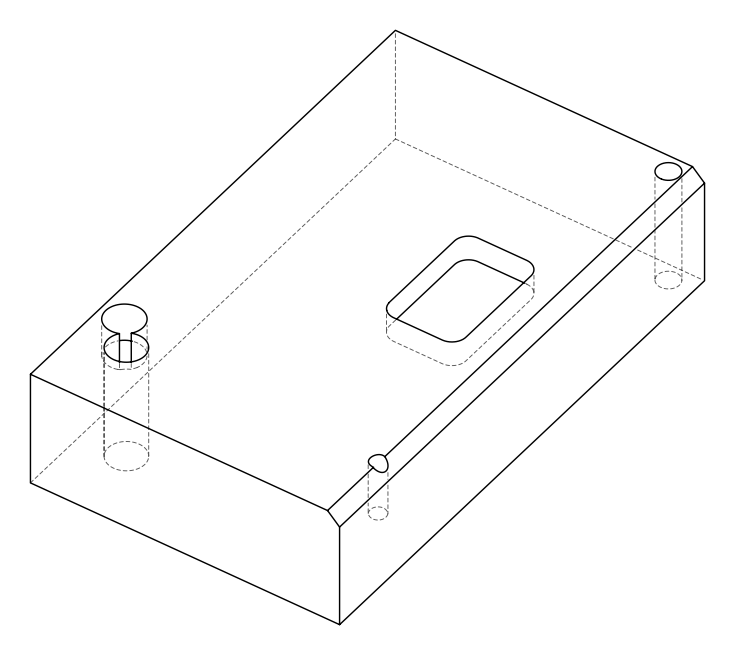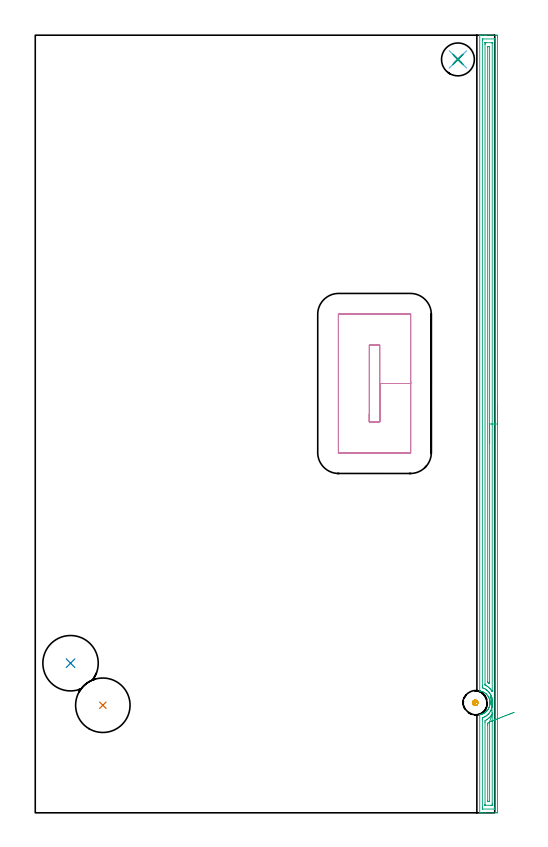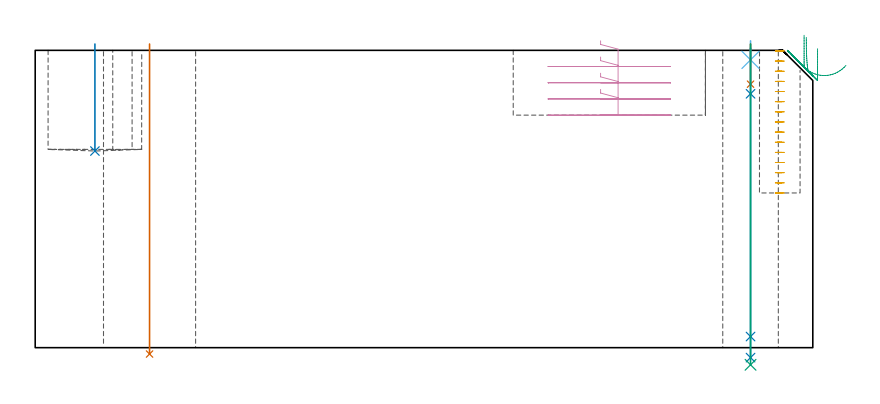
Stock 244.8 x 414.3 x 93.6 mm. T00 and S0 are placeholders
(PLAN: 9 operations, 8 tool changes, 19 min)
(1 INDEXABLE_INSERT_DRILL_THROUGH_HOLE_FROM_SOLID | STEP1HOLE_1 | NXT0302_029 | 0.39 min | 61772 mm3)
(2 INDEXABLE_INSERT_DRILL_BLIND_HOLE_FROM_SOLID | STEP1POCKET | NXT0302_030 | 0.14 min | 21253 mm3)
(3 AREA_MILL | FG_CHAMFER_SURFACE | UGT0205_001 | 13.45 min | 18699 mm3)
(4 MILL_RECTANGULAR_POCKET | POCKET_RECTANGULAR_STRAIGHT | UGT0201_105 | Follow Part, ap 5.5, ae 75% | 3.19 min | 116231 mm3)
(5 MILL_BLIND_HOLE_FROM_SOLID_MATERIAL | STEP1POCKET_1 | NXT0201_010 | Spiral | 0.81 min | 5646 mm3)
(6 SPOT_DRILL | STEP1HOLE | NXT0321_9005460120000 | 0.05 min | 178 mm3)
(7 DRILL_BLIND_HOLE_INTO_CENTER | STEP1HOLE | UGT0301_191 | 0.05 min | 281 mm3)
(8 GUN_DRILL_THROUGH_HOLE | STEP1HOLE | UGT0307_003 | 0.48 min | 3203 mm3)
(9 SPADE_DRILL_TO_ENLARGE_THROUGH_HOLE | STEP1HOLE | UGT0306_008 | 0.41 min | 18809 mm3)
(TOOL NXT0302_029 | Index. Insert Drill 29mm [880-D2900L32-05] | D29 PA176 FL145 Z2)
(TOOL NXT0302_030 | Index. Insert Drill 29.5mm [880-D2950L32-03] | D29.5 PA176 FL89 Z2)
(TOOL UGT0205_001 | Chamfer Mill 20 x 3 x 45 deg. | D20 FL50 Z2)
(TOOL UGT0201_105 | End Mill 22 mm | D22 FL25 Z2)
(TOOL NXT0201_010 | ENDMILL 10mm [2P460-1000-NA 1630] | D10 FL30 Z6)
(TOOL NXT0321_9005460120000 | NC Spot Drill, 142deg, 12mm, Carbide, Uncoated | D12 PA142 FL30 Z2)
(TOOL UGT0301_191 | Twist Drill 7.1 mm | D7.1 PA118 FL66 Z2)
(TOOL UGT0307_003 | Gun Drill 7 mm | D7 PA130 FL24 Z1)
(TOOL UGT0306_008 | Spade Drill 17.5mm | D17.5 PA132 FL10 Z2)
(OP 1 INDEXABLE_INSERT_DRILL_THROUGH_HOLE_FROM_SOLID)
G17 G21 G94 G90
T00 M6
G54
G17 G0 G90 X36. Y57.3 S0 M3
G43 Z103.6 H1
G94 G81 G98 Z-2.006 F250. R95.6
G80
M5
M2
(OP 2 INDEXABLE_INSERT_DRILL_BLIND_HOLE_FROM_SOLID)
G17 G21 G94 G90
T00 M6
G54
G17 G0 G90 X18.8 Y79.7 S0 M3
G43 Z103.6 H1
G94 G81 G98 Z61.9 F250. R95.6
G80
M5
M2
(OP 3 AREA_MILL)
G17 G21 G94 G90
T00 M6
G54
G17 G0 G90 X246.3 Y217.15 S1061 M3
G43 Z103.6 H0
Z94.1
G94 G1 Y217.112 Z93.228 F250.
Y216.998 Z92.364
Y216.809 Z91.512
Y216.547 Z90.68
Y216.213 Z89.874
Y215.81 Z89.1
Y215.342 Z88.364
Y214.81 Z87.672
Y214.221 Z87.029
Y213.578 Z86.44
Y212.886 Z85.909
Y212.15 Z85.44
Y211.376 Z85.037
Y210.57 Z84.703
Y209.738 Z84.441
Y208.886 Z84.252
Y208.022 Z84.138
Y207.15 Z84.1
Y0.628
X246.298 Y0.251 Z84.101
X246.293 Y0.01 Z84.105
X245.929 Y0. Z84.469
X239.799 Z90.596
X238.401 Z91.995
X238.047 Z92.348
X237.339 Z93.06
X237.1 Z93.3
X236.95 Z93.443
X236.916 Y0.001 Z93.476
X236.803 Y0.01 Z93.588
X236.8 Y0.181 Z93.6
Y52.035
X236.803 Y52.255 Z93.589
X236.917 Y52.284 Z93.476
X237.369 Y52.381 Z93.029
X237.815 Y52.498 Z92.584
X237.985 Y52.552 Z92.412
X238.35 Y52.696 Z92.049
X238.386 Y52.713 Z92.013
X238.709 Y52.859 Z91.69
X239.16 Y53.107 Z91.236
X239.361 Y53.233 Z91.034
X239.575 Y53.366 Z90.825
X239.603 Y53.384 Z90.797
X239.692 Y53.446 Z90.706
X239.799 Y53.536 Z90.598
X239.965 Y53.674 Z90.434
X240.103 Y53.789 Z90.297
X240.497 Y54.153 Z89.902
X240.669 Y54.34 Z89.727
X240.674 Y54.346 Z89.722
X241.019 Y54.778 Z89.38
X241.34 Y55.233 Z89.059
X241.391 Y55.316 Z89.009
X241.603 Y55.718 Z88.796
X241.76 Y56.058 Z88.636
X241.793 Y56.127 Z88.604
X241.842 Y56.256 Z88.557
X241.864 Y56.315 Z88.535
X241.932 Y56.505 Z88.461
X241.957 Y56.571 Z88.438
X242.092 Y57.021 Z88.307
X242.189 Y57.466 Z88.21
X242.199 Y57.536 Z88.199
X242.244 Y57.846 Z88.148
X242.256 Y57.914 Z88.139
X242.284 Y58.184 Z88.114
X242.286 Y58.267 Z88.111
X242.287 Y58.282
Y58.373 Z88.104
Y58.429 Z88.1
X242.289 Y58.48 Z88.099
X242.29 Y58.496
X242.291 Y58.599 Z88.103
X242.29 Y58.808 Z88.105
X242.285 Y58.924 Z88.107
X242.283 Y59.016 Z88.112
X242.249 Y59.359 Z88.151
X242.197 Y59.701 Z88.202
X242.113 Y60.081 Z88.284
X242.098 Y60.15 Z88.3
X241.995 Y60.514 Z88.405
X241.972 Y60.595 Z88.428
X241.803 Y61.045 Z88.596
X241.631 Y61.422 Z88.765
X241.601 Y61.489 Z88.796
X241.391 Y61.88 Z89.009
X241.228 Y62.135 Z89.171
X241.057 Y62.382 Z89.343
X240.783 Y62.722 Z89.614
X240.497 Y63.047 Z89.902
X240.331 Y63.21 Z90.066
X240.265 Y63.276 Z90.133
X240.236 Y63.3 Z90.161
X239.941 Y63.553 Z90.459
X239.805 Y63.657 Z90.595
X239.603 Y63.813 Z90.797
X239.327 Y63.997 Z91.069
X239.154 Y64.104 Z91.244
X239.047 Y64.17 Z91.35
X238.923 Y64.232 Z91.473
X238.707 Y64.342 Z91.689
X238.265 Y64.536 Z92.134
X237.815 Y64.697 Z92.584
X237.369 Y64.819 Z93.029
X237.171 Y64.861 Z93.224
X236.898 Y64.919 Z93.499
X236.805 Y64.949 Z93.592
X236.8 Y64.998 Z93.6
Y414.119
X236.803 Y414.29 Z93.588
X236.949 Y414.298 Z93.444
X237.1 Y414.3 Z93.3
X237.339 Z93.06
X238.047 Z92.348
X239.277 Z91.12
X239.799 Z90.596
X240.413 Z89.982
X245.668 Z84.73
X245.929 Y414.297 Z84.469
X246.293 Y414.29 Z84.105
X246.298 Y414.049 Z84.101
X246.3 Y413.672 Z84.1
Y413.293
Y207.15
X244.886 Z85.514
X244.885 Y2.587 Z85.515
X244.884 Y2.416 Z85.516
X244.88 Y2.055 Z85.52
X244.879 Y2.018 Z85.521
X244.828 Y2.01 Z85.572
X244.72 Y2.005 Z85.68
X244.584 Y2.001 Z85.816
X238.453 Z91.947
X238.276 Y2.007 Z92.124
X238.243 Y2.01 Z92.157
X238.221 Y2.019 Z92.179
X238.219 Y2.059 Z92.181
X238.216 Y2.244 Z92.184
X238.215 Y2.416 Z92.185
X238.214 Y3.139 Z92.186
X238.215 Y49.8 Z92.185
X238.219 Y50.518 Z92.181
X238.221 Y50.559 Z92.179
X238.257 Y50.578 Z92.143
X238.537 Y50.694 Z91.863
X238.809 Y50.81 Z91.591
X238.923 Y50.864 Z91.477
X239.398 Y51.102 Z91.002
X239.799 Y51.329 Z90.601
X239.958 Y51.424 Z90.442
X240.214 Y51.588 Z90.186
X240.477 Y51.79 Z89.923
X240.674 Y51.955 Z89.726
X241.262 Y52.482 Z89.138
X241.406 Y52.629 Z88.994
X241.55 Y52.786 Z88.85
X241.81 Y53.11 Z88.59
X242.017 Y53.376 Z88.383
X242.189 Y53.618 Z88.211
X242.426 Y53.965 Z87.974
X242.536 Y54.157 Z87.864
X242.598 Y54.27 Z87.802
X242.836 Y54.745 Z87.564
X243.026 Y55.164 Z87.374
X243.074 Y55.28 Z87.326
X243.105 Y55.364 Z87.295
X243.301 Y55.93 Z87.099
X243.331 Y56.028 Z87.069
X243.339 Y56.058 Z87.061
X243.438 Y56.435 Z86.962
X243.505 Y56.744 Z86.895
X243.549 Y56.952 Z86.851
X243.635 Y57.505 Z86.765
X243.672 Y57.846 Z86.728
X243.699 Y58.334 Z86.701
X243.7 Y58.74 Z86.7
X243.684 Y59.244 Z86.716
X243.643 Y59.634 Z86.757
X243.544 Y60.28 Z86.856
X243.49 Y60.528 Z86.91
X243.301 Y61.274 Z87.099
X243.257 Y61.422 Z87.143
X243.235 Y61.49 Z87.165
X243.04 Y61.994 Z87.36
X242.899 Y62.316 Z87.501
X242.783 Y62.572 Z87.617
X242.48 Y63.154 Z87.92
X242.446 Y63.21 Z87.954
X242.426 Y63.242 Z87.974
X242.08 Y63.749 Z88.32
X241.804 Y64.104 Z88.596
X241.55 Y64.405 Z88.85
X241.271 Y64.71 Z89.129
X240.972 Y64.998 Z89.428
X240.674 Y65.252 Z89.726
X240.461 Y65.418 Z89.939
X240.223 Y65.599 Z90.177
X239.806 Y65.885 Z90.594
X239.794 Y65.892 Z90.606
X239.225 Y66.194 Z91.175
X238.923 Y66.331 Z91.477
X238.614 Y66.464 Z91.786
X238.319 Y66.586 Z92.081
X238.221 Y66.627 Z92.179
X238.219 Y66.683 Z92.181
X238.217 Y66.786 Z92.183
X238.214 Y67.51 Z92.186
Y67.68
X238.215 Y411.713 Z92.185
X238.216 Y411.884 Z92.184
X238.22 Y412.245 Z92.18
X238.221 Y412.282 Z92.179
X238.272 Y412.29 Z92.128
X238.38 Y412.295 Z92.02
X238.516 Y412.299 Z91.884
X244.647 Z85.753
X244.824 Y412.293 Z85.576
X244.857 Y412.29 Z85.543
X244.879 Y412.281 Z85.521
X244.88 Y412.241 Z85.52
X244.884 Y412.056 Z85.516
X244.885 Y411.884 Z85.515
X244.886 Y411.161 Z85.514
Y207.15
X243.472 Z86.928
X243.471 Y64.998 Z86.929
X243.47 Y64.826 Z86.93
X243.467 Y64.652 Z86.933
X243.466 Y64.622 Z86.934
X243.431 Y64.667 Z86.969
X243.362 Y64.76 Z87.038
X243.301 Y64.846 Z87.099
X243.195 Y64.998 Z87.205
X242.909 Y65.399 Z87.491
X242.503 Y65.892 Z87.897
X242.426 Y65.979 Z87.974
X242.04 Y66.389 Z88.36
X241.622 Y66.786 Z88.778
X241.55 Y66.848 Z88.85
X241.23 Y67.113 Z89.17
X240.674 Y67.508 Z89.726
X240.418 Y67.68 Z89.982
X239.799 Y68.036 Z90.601
X239.651 Y68.122 Z90.749
X239.635 Y68.136 Z90.765
X239.633 Y68.193 Z90.767
X239.63 Y68.285 Z90.77
X239.629 Y68.401 Z90.771
X239.628 Y68.574 Z90.772
X239.629 Y409.376 Z90.771
X239.631 Y410.096 Z90.769
X239.633 Y410.265 Z90.767
X239.635 Y410.286 Z90.765
X239.65 Y410.29 Z90.75
X239.699 Y410.295 Z90.701
X239.799 Y410.298 Z90.601
X240.475 Y410.3 Z89.925
X243.368 Y410.299 Z87.032
X243.421 Y410.296 Z86.979
X243.455 Y410.29 Z86.945
X243.465 Y410.286 Z86.935
X243.466 Y410.269 Z86.934
X243.47 Y410.096 Z86.93
X243.471 Y409.923 Z86.929
X243.472 Y207.15 Z86.928
X242.057 Z88.343
Y69.845
X242.056 Y69.468 Z88.344
X242.053 Y68.955 Z88.347
X242.051 Y68.793 Z88.349
X241.81 Y68.952 Z88.59
X241.55 Y69.132 Z88.85
X241.07 Y69.468 Z89.33
X241.049 Y69.491 Z89.351
X241.047 Y69.502 Z89.353
X241.044 Y69.533 Z89.356
X241.043 Y69.598 Z89.357
Y69.727
Y407.932
X241.045 Y408.105 Z89.355
X241.048 Y408.242 Z89.352
X241.049 Y408.28 Z89.351
X241.064 Y408.29 Z89.336
X241.116 Y408.292 Z89.284
X241.558 Y408.3 Z88.842
X241.982 Y408.294 Z88.418
X242.034 Y408.29 Z88.366
X242.051 Y408.287 Z88.349
X242.053 Y408.271 Z88.347
X242.056 Y408.21 Z88.344
X242.057 Y408.151 Z88.343
Y407.79
Y207.15
Y206.278 Z88.381
Y205.413 Z88.495
Y204.562 Z88.683
Y203.73 Z88.946
Y202.924 Z89.28
Y202.15 Z89.682
Y201.414 Z90.151
Y200.722 Z90.682
Y200.079 Z91.272
Y199.49 Z91.915
Y198.958 Z92.607
Y198.49 Z93.343
Y198.087 Z94.116
Y197.753 Z94.922
Y197.491 Z95.754
Y197.302 Z96.606
Y197.188 Z97.471
Y197.15 Z98.343
G0 Z103.6
X242.757 Y61.751
Z97.673
G1 X242.754 Y61.78 Z96.801
X242.758 Y61.733 Z95.93
X242.767 Y61.61 Z95.066
X242.783 Y61.413 Z94.217
X242.804 Y61.143 Z93.387
X242.83 Y60.802 Z92.585
X242.861 Y60.392 Z91.815
X242.898 Y59.917 Z91.085
X242.94 Y59.38 Z90.398
X242.985 Y58.786 Z89.761
X243.035 Y58.139 Z89.178
X243.089 Y57.443 Z88.655
X243.146 Y56.705 Z88.194
X243.206 Y55.929 Z87.799
X243.268 Y55.122 Z87.474
X243.332 Y54.29 Z87.22
X243.398 Y53.439 Z87.04
X243.465 Y52.575 Z86.935
X243.467 Y52.541 Z86.933
X243.47 Y52.482 Z86.93
X243.471 Y52.377 Z86.929
X243.472 Y52.308 Z86.928
X243.471 Y4.924 Z86.929
X243.469 Y4.204 Z86.931
X243.467 Y4.035 Z86.933
X243.465 Y4.014 Z86.935
X243.45 Y4.01 Z86.95
X243.401 Y4.005 Z86.999
X243.301 Y4.002 Z87.099
X242.625 Y4. Z87.775
X239.732 Y4.001 Z90.668
X239.679 Y4.004 Z90.721
X239.645 Y4.01 Z90.755
X239.635 Y4.014 Z90.765
X239.634 Y4.031 Z90.766
X239.63 Y4.204 Z90.77
X239.629 Y4.377 Z90.771
Y48.185
X239.634 Y48.906 Z90.766
X239.635 Y49.072 Z90.765
X240.192 Y49.398 Z90.208
X240.674 Y49.684 Z89.726
X240.744 Y49.728 Z89.656
X240.851 Y49.8 Z89.549
X241.246 Y50.11 Z89.154
X241.55 Y50.368 Z88.85
X241.722 Y50.518 Z88.678
X241.914 Y50.694 Z88.486
X242.178 Y50.951 Z88.222
X242.426 Y51.215 Z87.974
X242.594 Y51.416 Z87.806
X242.733 Y51.588 Z87.667
X242.982 Y51.914 Z87.418
X243.301 Y52.357 Z87.099
X243.353 Y52.429 Z87.047
X243.389 Y52.482 Z87.011
X243.424 Y52.53 Z86.976
X243.465 Y52.575 Z86.935
X242.05 Y48.437 Z88.35
X242.052 Y48.427 Z88.348
X242.055 Y48.39 Z88.345
X242.057 Y48.012 Z88.343
Y47.494
Y6.368
X242.055 Y6.195 Z88.345
X242.052 Y6.058 Z88.348
X242.051 Y6.02 Z88.349
X242.036 Y6.01 Z88.364
X241.984 Y6.008 Z88.416
X241.542 Y6. Z88.858
X241.118 Y6.006 Z89.282
X241.066 Y6.01 Z89.334
X241.049 Y6.013 Z89.351
X241.047 Y6.029 Z89.353
X241.044 Y6.09 Z89.356
X241.043 Y6.149 Z89.357
Y6.51
Y46.741
X241.044 Y47.118 Z89.356
X241.049 Y47.629 Z89.351
X241.051 Y47.722 Z89.349
X241.13 Y47.774 Z89.27
X241.49 Y48.012 Z88.91
X241.525 Y48.037 Z88.875
X241.55 Y48.056 Z88.85
X242.023 Y48.423 Z88.377
X242.037 Y48.432 Z88.363
X242.05 Y48.437 Z88.35
X242.668 Y48.677 Z87.784
X243.33 Y48.934 Z87.277
X244.031 Y49.206 Z86.835
X244.765 Y49.491 Z86.459
X245.527 Y49.786 Z86.154
X246.311 Y50.09 Z85.921
X247.111 Y50.401 Z85.762
X247.92 Y50.715 Z85.678
X248.733 Y51.031 Z85.671
X249.544 Y51.345 Z85.739
X250.346 Y51.657 Z85.884
X251.134 Y51.962 Z86.102
X251.9 Y52.26 Z86.393
X252.64 Y52.547 Z86.755
X253.348 Y52.821 Z87.185
X254.018 Y53.082 Z87.679
X254.646 Y53.325 Z88.234
X255.226 Y53.55 Z88.846
G0 Z103.6
M5
M2
(OP 4 MILL_RECTANGULAR_POCKET)
G17 G21 G94 G90
T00 M6
G54
G17 G0 G90 X178. Y212.58 S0 M3
G43 Z103.6 H0
Z96.6
G94 G1 Y208.3 Z95.453 F250.
X183.5 Z93.979
Y228.75 Z88.5
Y249.2 F500.
X178.
Y208.3
X183.5
Y228.75
X200.
Y265.6
X199.995 Y265.655
X199.955 Y265.695
X199.9 Y265.7
X161.6
X161.545 Y265.695
X161.505 Y265.655
X161.5 Y265.6
Y191.9
X161.505 Y191.845
X161.545 Y191.805
X161.6 Y191.8
X199.9
X199.955 Y191.805
X199.995 Y191.845
X200. Y191.9
Y228.75
Y229.75
G0 X178. Y212.58 Z91.5
G1 Y208.3 Z90.353 F250.
X183.5 Z88.88
Y228.75 Z83.4
Y249.2 F500.
X178.
Y208.3
X183.5
Y228.75
X200.
Y265.6
X199.995 Y265.655
X199.955 Y265.695
X199.9 Y265.7
X161.6
X161.545 Y265.695
X161.505 Y265.655
X161.5 Y265.6
Y191.9
X161.505 Y191.845
X161.545 Y191.805
X161.6 Y191.8
X199.9
X199.955 Y191.805
X199.995 Y191.845
X200. Y191.9
Y228.75
Y229.75
G0 X178. Y212.58 Z86.4
G1 Y208.3 Z85.253 F250.
X183.5 Z83.78
Y228.75 Z78.3
Y249.2 F500.
X178.
Y208.3
X183.5
Y228.75
X200.
Y265.6
X199.995 Y265.655
X199.955 Y265.695
X199.9 Y265.7
X161.6
X161.545 Y265.695
X161.505 Y265.655
X161.5 Y265.6
Y191.9
X161.505 Y191.845
X161.545 Y191.805
X161.6 Y191.8
X199.9
X199.955 Y191.805
X199.995 Y191.845
X200. Y191.9
Y228.75
Y229.75
G0 X178. Y212.58 Z81.3
G1 Y208.3 Z80.153 F250.
X183.5 Z78.68
Y228.75 Z73.2
Y249.2 F500.
X178.
Y208.3
X183.5
Y228.75
X200.
Y265.6
X199.995 Y265.655
X199.955 Y265.695
X199.9 Y265.7
X161.6
X161.545 Y265.695
X161.505 Y265.655
X161.5 Y265.6
Y191.9
X161.505 Y191.845
X161.545 Y191.805
X161.6 Y191.8
X199.9
X199.955 Y191.805
X199.995 Y191.845
X200. Y191.9
Y228.75
Y229.75
G0 Z103.6
M5
M2
(OP 5 MILL_BLIND_HOLE_FROM_SOLID_MATERIAL)
G17 G21 G94 G90
T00 M6
G54
G17 G0 G90 X234.4 Y58.6 S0 M3
G43 Z103.6 H1
Z93.407
G94 G3 X235.034 Y59.366 R0.645 F250.
X234.138 Y59.975 R0.766
X233.025 Y58.338 R1.4
X234.138 Y59.975 R-1.4
X233.581 Y59.156 R0.7
X234.4 Y58.6 R0.7
G0 Z90.213
G3 X235.034 Y59.366 R0.645
X234.138 Y59.975 R0.766
X233.025 Y58.338 R1.4
X234.138 Y59.975 R-1.4
X233.581 Y59.156 R0.7
X234.4 Y58.6 R0.7
G0 Z87.02
G3 X235.034 Y59.366 R0.645
X234.138 Y59.975 R0.766
X233.025 Y58.338 R1.4
X234.138 Y59.975 R-1.4
X233.581 Y59.156 R0.7
X234.4 Y58.6 R0.7
G0 Z83.827
G3 X235.034 Y59.366 R0.645
X234.138 Y59.975 R0.766
X233.025 Y58.338 R1.4
X234.138 Y59.975 R-1.4
X233.581 Y59.156 R0.7
X234.4 Y58.6 R0.7
G0 Z80.633
G3 X235.034 Y59.366 R0.645
X234.138 Y59.975 R0.766
X233.025 Y58.338 R1.4
X234.138 Y59.975 R-1.4
X233.581 Y59.156 R0.7
X234.4 Y58.6 R0.7
G0 Z77.44
G3 X235.034 Y59.366 R0.645
X234.138 Y59.975 R0.766
X233.025 Y58.338 R1.4
X234.138 Y59.975 R-1.4
X233.581 Y59.156 R0.7
X234.4 Y58.6 R0.7
G0 Z74.247
G3 X235.034 Y59.366 R0.645
X234.138 Y59.975 R0.766
X233.025 Y58.338 R1.4
X234.138 Y59.975 R-1.4
X233.581 Y59.156 R0.7
X234.4 Y58.6 R0.7
G0 Z71.053
G3 X235.034 Y59.366 R0.645
X234.138 Y59.975 R0.766
X233.025 Y58.338 R1.4
X234.138 Y59.975 R-1.4
X233.581 Y59.156 R0.7
X234.4 Y58.6 R0.7
G0 Z67.86
G3 X235.034 Y59.366 R0.645
X234.138 Y59.975 R0.766
X233.025 Y58.338 R1.4
X234.138 Y59.975 R-1.4
X233.581 Y59.156 R0.7
X234.4 Y58.6 R0.7
G0 Z64.667
G3 X235.034 Y59.366 R0.645
X234.138 Y59.975 R0.766
X233.025 Y58.338 R1.4
X234.138 Y59.975 R-1.4
X233.581 Y59.156 R0.7
X234.4 Y58.6 R0.7
G0 Z61.473
G3 X235.034 Y59.366 R0.645
X234.138 Y59.975 R0.766
X233.025 Y58.338 R1.4
X234.138 Y59.975 R-1.4
X233.581 Y59.156 R0.7
X234.4 Y58.6 R0.7
G0 Z58.28
G3 X235.034 Y59.366 R0.645
X234.138 Y59.975 R0.766
X233.025 Y58.338 R1.4
X234.138 Y59.975 R-1.4
X233.581 Y59.156 R0.7
X234.4 Y58.6 R0.7
G0 Z55.087
G3 X235.034 Y59.366 R0.645
X234.138 Y59.975 R0.766
X233.025 Y58.338 R1.4
X234.138 Y59.975 R-1.4
X233.581 Y59.156 R0.7
X234.4 Y58.6 R0.7
G0 Z51.893
G3 X235.034 Y59.366 R0.645
X234.138 Y59.975 R0.766
X233.025 Y58.338 R1.4
X234.138 Y59.975 R-1.4
X233.581 Y59.156 R0.7
X234.4 Y58.6 R0.7
G0 Z48.7
G3 X235.034 Y59.366 R0.645
X234.138 Y59.975 R0.766
X233.025 Y58.338 R1.4
X234.138 Y59.975 R-1.4
X233.581 Y59.156 R0.7
X234.4 Y58.6 R0.7
G0 Z103.6
M5
M2
(OP 6 SPOT_DRILL)
G17 G21 G94 G90
T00 M6
G54
G17 G0 G90 X225.2 Y401.4 S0 M3
G43 Z103.6 H0
G94 G81 G98 Z90.6 F250. R96.6
G80
M5
M2
(OP 7 DRILL_BLIND_HOLE_INTO_CENTER)
G17 G21 G94 G90
T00 M6
G54
G17 G0 G90 X225.2 Y401.4 S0 M3
G43 Z103.6 H0
G94 G81 G98 Z82.95 F250. R95.6
G80
M5
M2
(OP 8 GUN_DRILL_THROUGH_HOLE)
G17 G21 G94 G90
T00 M6
G54
G17 G0 G90 X225.2 Y401.4 M8
G43 Z103.6 H0
Z94.346
S716 M3
G94 G1 Z79.921 F125. M26
G4 X.084
Z3.5 F250.
G4 X.084
Z-3.132 F125.
G4 X.084
M5
M9
G0 Z94.346
Z103.6
M2
(OP 9 SPADE_DRILL_TO_ENLARGE_THROUGH_HOLE)
G17 G21 G94 G90
T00 M6
G54
G17 G0 G90 X225.2 Y401.4 S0 M3
G43 Z103.6 H0
G94 G73 G98 Z-5.396 F250. Q16.499 R95.6
G80
M5
M2
